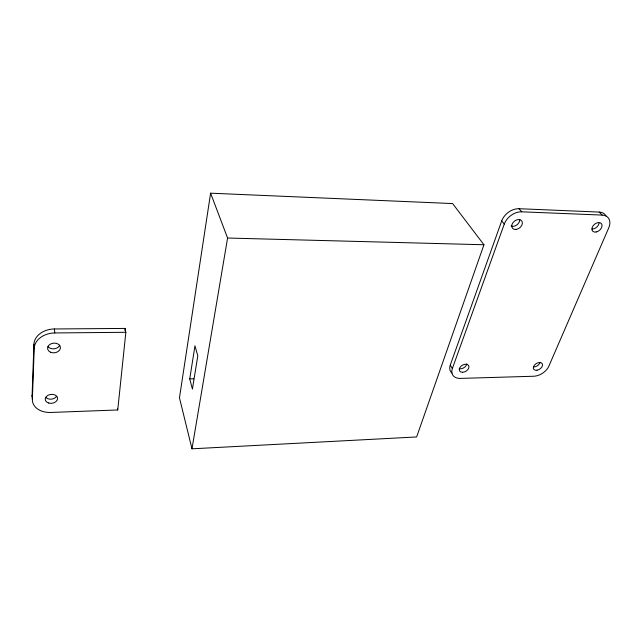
<?xml version="1.0" encoding="UTF-8"?>
<svg xmlns="http://www.w3.org/2000/svg" width="642" height="642" viewBox="0 0 642 642"><rect width="100%" height="100%" fill="white"/><g stroke="black" fill="none" stroke-linecap="round" stroke-linejoin="round"><path stroke-width="0.96" d="M32.1 395.328L33.93 344.24A19.621 14.798 -5.6 0 1 54.393 328.969L125.094 328.423L125.848 332.299L117.735 409.965L50.718 412.461A19.003 13.675 -7.1 0 1 32.373 399.476L32.1 395.328A18.907 13.651 -6.9 0 0 32.196 397.125M32.373 399.476L34.219 348.285L33.93 344.24M124.885 330.413L125.094 328.423M210.608 193.186L179.463 397.815L191.982 448.814L416.626 436.953L483.948 244.754L452.61 203.57L210.608 193.186L227.581 238.03L191.982 448.814M189.735 378.908L194.959 345.813L197.792 355.828L192.423 389.092L189.735 378.908L193.732 378.804M451.96 373.058A13.209 8.932 -30.4 0 1 450.259 365.105L501.691 220.936A14.943 10.81 -38.6 0 1 519.081 208.714L599.219 212.077A14.646 9.951 -40.2 0 1 606.08 216.017M452.345 368.572L504.267 224.082A15.023 10.826 -38.5 0 1 521.745 211.812L602.18 215.086A14.71 9.959 -40.1 0 1 608.785 227.758L548.878 366.125A12.952 8.338 -32.9 0 1 533.743 376.244L460.386 378.411A13.265 8.94 -30.4 0 1 452.345 368.572L450.259 365.105M34.219 348.285A19.725 14.83 -5.8 0 1 54.787 332.949L125.848 332.299M227.581 238.03L483.948 244.754M599.219 212.077L602.18 215.086M519.081 208.714L521.745 211.812M501.691 220.936L504.267 224.082M117.462 408.352L117.735 409.965M54.393 328.969L54.787 332.949M56.624 396.323A6.203 4.478 -6.9 0 1 45.983 397.599M59.746 345.155A6.436 4.855 -5.6 0 1 54.217 348.783A6.436 4.855 -5.6 0 1 47.949 346.495M540.074 362.305A5.08 3.282 -32.9 0 1 533.526 366.943M466.79 363.813A5.2 3.515 -30.4 0 1 459.247 368.685M519.715 219.371A5.882 4.253 -38.6 0 1 516.995 224.788A5.882 4.253 -38.6 0 1 511.128 226.016M599.082 223.231A5.762 3.916 -40.2 0 1 592.06 229.066M48.736 403.064A6.235 4.486 -7.1 0 0 57.595 398.12A6.235 4.486 -7.1 0 0 47.877 395.344A6.235 4.486 -7.1 0 0 48.736 403.064M50.549 352.249A6.468 4.863 -5.8 0 0 60.46 347.9A6.468 4.863 -5.8 0 0 51.015 343.791A6.468 4.863 -5.8 0 0 50.549 352.249M537.009 370.225A5.104 3.282 -32.9 0 0 542.313 363.821A5.104 3.282 -32.9 0 0 534.433 365.137A5.104 3.282 -32.9 0 0 537.009 370.225M596.201 231.995A5.794 3.924 -40.1 0 0 601.723 224.074A5.794 3.924 -40.1 0 0 592.991 225.912A5.794 3.924 -40.1 0 0 596.201 231.995M462.457 372.288A5.224 3.515 -30.4 0 0 468.885 366.285A5.224 3.515 -30.4 0 0 460.996 366.213A5.224 3.515 -30.4 0 0 462.457 372.288M516.224 229.419A5.914 4.261 -38.5 0 0 522.034 221.386A5.914 4.261 -38.5 0 0 512.91 222.734A5.914 4.261 -38.5 0 0 516.224 229.419"/></g></svg>
